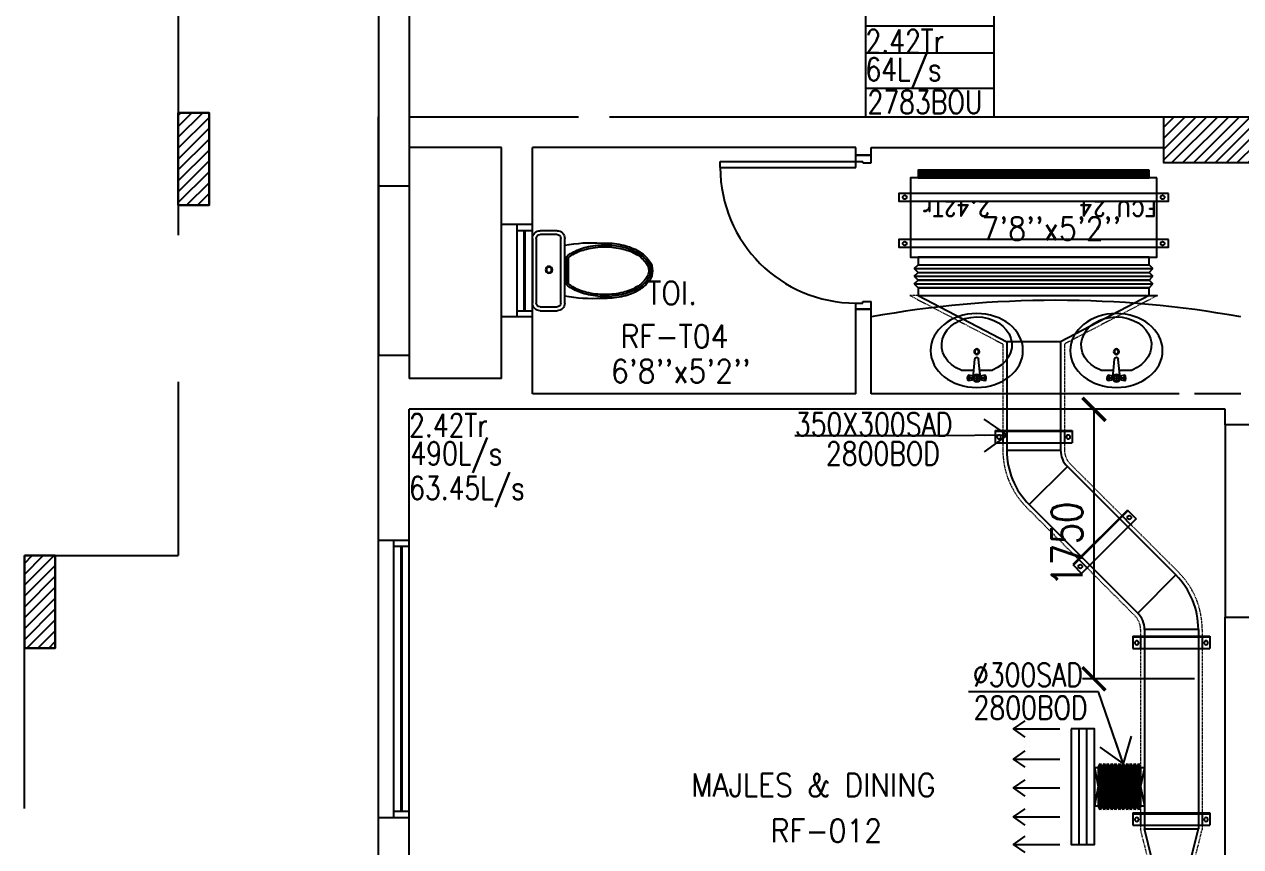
# Model space of a CAD drawing. Header units: millimetres. Extents: x -1288794 to 2153086, y -2701644 to -1428868.
# Drawn here: x 1822585 to 1830485, y -1497720 to -1492380 of the extents above; entities that cross this region are included whole.
import ezdxf

# ---------------------------------------------------------------- set-up
doc = ezdxf.new("R2010")
doc.units = ezdxf.units.MM
doc.header["$LTSCALE"] = 100
doc.header["$PDMODE"] = 34
doc.linetypes.add('DASHED2', pattern=[9.525, 6.35, -3.175])
doc.linetypes.add('HIDDEN', pattern=[9.525, 6.35, -3.175])
for name, color, linetype in [('A-ANNO-TEXT', 8, 'Continuous'), ('A-DOOR', 4, 'Continuous'), ('A-FLOR-OVHD', 4, 'DASHED2'), ('A-FLOR-PFIX', 8, 'Continuous'), ('A-FLOR-SPCL', 8, 'Continuous'), ('A-GLAZ', 5, 'Continuous'), ('A-WALL-FULL', 8, 'Continuous'), ('AC-HLTEXT', 100, 'Continuous'), ('AC-SAD', 3, 'Continuous'), ('AC-SAD TEXT', 3, 'Continuous'), ('FCU-AC', 160, 'Continuous'), ('M-HANGER', 30, 'Continuous'), ('RAD DIF', 10, 'Continuous'), ('S-COL- HACT.', 9, 'Continuous'), ('S-COL.', 8, 'Continuous'), ('SUPPLY GRILL RIGHT', 3, 'Continuous')]:
    doc.layers.add(name, color=color, linetype=linetype)
doc.layers.add('INSULATION', color=1, linetype='Continuous', lineweight=5)
doc.styles.add('ROMAND', font='romand')
doc.styles.add('ROMANS', font='romans.shx', dxfattribs={"width": 0.8})
doc.styles.add('SIMPLEX', font='simplex.shx', dxfattribs={"width": 0.8})
doc.dimstyles.new('100 of DIM2', dxfattribs={"dimscale": 0, "dimtxt": 200, "dimasz": 150, "dimexe": 75, "dimexo": 200, "dimgap": 75, "dimtad": 1, "dimdec": 0, "dimrnd": 5, "dimzin": 0, "dimdsep": 46, "dimtxsty": 'ROMANS', "dimblk": 'ARCHTICK', "dimcen": 100, "dimclrd": 94, "dimclre": 94, "dimclrt": 2, "dimadec": 0, "dimazin": 0, "dimtfac": 1, "dimtdec": 0, "dimtofl": 0, "dimtmove": 2, "dimatfit": 3, "dimldrblk": 'OPEN90', "dimfxl": 75, "dimtolj": 1, "dimtzin": 0, "dimarcsym": 0})
pattern_1 = [(45, (2946940.44, -1108967.893), (-35.355339, 35.355339), [])]

# ---------------------------------------------------------------- blocks, each defined once
blk = doc.blocks.new('W-180')
for p, q in [((1800, 100), (0, 100)), ((40, 0), (40, 100)), ((1760, 100), (1760, 0)), ((1800, 0), (0, 0))]:
    blk.add_line(p, q)
at = {"linetype": 'Continuous'}
for p, q in [((1760, 53), (40, 53)), ((1760, 47), (40, 47))]:
    blk.add_line(p, q, dxfattribs=at)
blk = doc.blocks.new('D-100-R1')
for p, q in [((-80, 980), (-80, 100)), ((-80, 980), (-40, 980)), ((-40, 980), (-40, 55)), ((-1000, 100), (-1000, 0)), ((-1000, 100), (-960, 100)), ((-960, 100), (-960, 55)), ((-80, 100), (0, 100)), ((0, 100), (0, 0)), ((-960, 55), (-950, 55)), ((-950, 55), (-950, 0)), ((-50, 55), (-50, 0)), ((-50, 55), (-40, 55)), ((-50, 0), (0, 0)), ((-1000, 0), (-950, 0))]:
    blk.add_line(p, q)
at = {"linetype": 'Continuous'}
blk.add_arc((-80, 100), 880, 90, 180, dxfattribs=at)
blk = doc.blocks.new('WC-1')
for p, q in [((-210, 0), (210, 0)), ((-260, -160), (-260, -50)), ((-235, -160), (-235, -50)), ((-210, -25), (210, -25)), ((235, -50), (235, -160)), ((260, -50), (260, -160)), ((210, -185), (-210, -185)), ((210, -210), (-210, -210)), ((91.5, -222.5), (-91.5, -222.5)), ((85.8, -235), (-85.8, -235))]:
    blk.add_line(p, q)
for radius in [22.1, 17.1]:
    blk.add_circle((-6.1, -107.5), radius)
for centre, radius, start, end in [((-210, -50), 50, 90, 180), ((-210, -50), 25, 90, 180), ((210, -50), 50, 360, 90), ((210, -50), 25, 360, 90), ((-210, -160), 50, 180, 270), ((-210, -160), 25, 180, 270), ((722.3, -383.2), 904.1, 168.95288, 184.06317), ((68.6, -364.5), 214, 138.41516, 149.85861), ((68.6, -364.5), 201.5, 139.99435, 149.85861), ((-68.6, -364.5), 201.5, 30.14139, 40.00565), ((-68.6, -364.5), 214, 30.14139, 41.58484), ((210, -160), 25, 270, 360), ((210, -160), 50, 270, 360), ((178.2, -428.2), 340.7, 149.85861, 166.47658), ((178.2, -428.2), 328.2, 149.85861, 166.47658), ((-178.2, -428.2), 328.2, 13.52342, 30.14139), ((-178.2, -428.2), 340.7, 13.52342, 30.14139), ((352.1, -470), 519.6, 166.47658, 180), ((352.1, -470), 507.1, 166.47658, 180), ((-352.1, -470), 507.1, 360, 13.52342), ((-352.1, -470), 519.6, 360, 13.52342), ((352.1, -470), 532.1, 177.55413, 180), ((352.1, -470), 532.1, 180, 193.52342), ((352.1, -470), 519.6, 180, 193.52342), ((352.1, -470), 507.1, 180, 193.52342), ((-352.1, -470), 507.1, 346.47658, 360), ((-352.1, -470), 519.6, 346.47658, 360), ((-352.1, -470), 532.1, 346.47658, 360), ((-352.1, -470), 532.1, 360, 2.44587), ((178.2, -511.8), 353.2, 193.52342, 210.14139), ((178.2, -511.8), 340.7, 193.52342, 210.14139), ((178.2, -511.8), 328.2, 193.52342, 210.14139), ((-178.2, -511.8), 328.2, 329.85861, 346.47658), ((-178.2, -511.8), 340.7, 329.85861, 346.47658), ((-178.2, -511.8), 353.2, 329.85861, 346.47658), ((68.6, -575.5), 226.5, 210.14139, 234.49716), ((68.6, -575.5), 214, 210.14139, 234.49716), ((68.6, -575.5), 201.5, 210.14139, 234.49716), ((-68.6, -575.5), 201.5, 305.50284, 329.85861), ((-68.6, -575.5), 214, 305.50284, 329.85861), ((-68.6, -575.5), 226.5, 305.50284, 329.85861), ((0, -671.6), 108.4, 234.49716, 270), ((0, -671.6), 95.9, 234.49716, 270), ((0, -671.6), 83.4, 234.49716, 270), ((0, -671.6), 83.4, 270, 305.50284), ((0, -671.6), 95.9, 270, 305.50284), ((0, -671.6), 108.4, 270, 305.50284)]:
    blk.add_arc(centre, radius, start, end)
at = {"linetype": 'Continuous', "ltscale": 50}
blk.add_arc((-722.3, -383.2), 904.1, 355.93683, 11.04712, dxfattribs=at)
blk = doc.blocks.new('LAV-2')
for p, q in [((-21.3, 393), (-54.6, 399)), ((-0.7, 362.8), (-0.6, 398.8)), ((53.4, 398.6), (20.1, 392.9)), ((-102.4, 329.8), (-23.2, 329.6)), ((-21.4, 368.8), (-54.7, 363)), ((-24.3, 385.2), (-48.7, 381)), ((-24.3, 376.6), (-48.7, 381)), ((-24.7, 380.9), (-13.1, 257.5)), ((-18.7, 380.9), (17.3, 380.8)), ((23.3, 380.7), (10.9, 257.4)), ((53.3, 362.6), (20, 368.6)), ((21.5, 329.4), (100.7, 329.1)), ((47.3, 380.7), (22.9, 385.1)), ((47.3, 380.7), (22.9, 376.4))]:
    blk.add_line(p, q)
for centre, radius in [((-0.7, 380.8), 24), ((-0.7, 380.8), 18), ((-1.3, 209.5), 18), ((-1.3, 209.5), 13.2)]:
    blk.add_circle(centre, radius)
blk.add_arc((-1.1, 257.5), 12, 179.80529, 359.80529)
for centre, major_axis, ratio in [((-1.3, 201.7), (-300, 1), 0.8), ((53.3, 380.6), (0.1, 18), 0.333333)]:
    blk.add_ellipse(centre, major_axis=major_axis, ratio=ratio)
at = {"extrusion": (0, 0, -1)}
blk.add_ellipse((-54.7, 381), major_axis=(0.1, 18), ratio=0.333333, dxfattribs=at)
blk.add_ellipse((-1.4, 166.2), major_axis=(-228, 0.8), ratio=0.8, start_param=5.174, end_param=10.533963)
for points, knots in [([(-54.7, 365.5), (-54.8, 365.5), (-54.9, 365.6), (-55.3, 366), (-55.4, 366.3), (-56, 367.2), (-56.3, 368), (-57, 370), (-57.3, 371.2), (-57.8, 373.8), (-58, 375.2), (-58.3, 378.9), (-58.3, 381.3), (-58.1, 386), (-57.8, 388.3), (-57.1, 391.5), (-56.7, 392.7), (-56, 394.5), (-55.7, 395.1), (-55.2, 395.9), (-55, 396.2), (-54.8, 396.5), (-54.7, 396.5), (-54.6, 396.6)], [3.378318, 3.378318, 3.378318, 3.378318, 3.519844, 3.519844, 3.66137, 3.66137, 3.925951, 3.925951, 4.190531, 4.190531, 4.455112, 4.455112, 4.86737, 4.86737, 5.279628, 5.279628, 5.565785, 5.565785, 5.785568, 5.785568, 5.957, 5.957, 6.04646, 6.04646, 6.04646, 6.04646]), ([(-54.6, 396.6), (-54.5, 396.5), (-54.4, 396.4), (-54.1, 396), (-53.9, 395.7), (-53.4, 394.8), (-53, 394), (-52.3, 392), (-52, 390.8), (-51.6, 388.2), (-51.4, 386.8), (-51.1, 383.1), (-51, 380.7), (-51.3, 376), (-51.6, 373.8), (-52.3, 370.5), (-52.6, 369.3), (-53.3, 367.5), (-53.6, 366.9), (-54.1, 366.1), (-54.4, 365.8), (-54.6, 365.6), (-54.7, 365.5), (-54.7, 365.5)], [0.236726, 0.236726, 0.236726, 0.236726, 0.378252, 0.378252, 0.519778, 0.519778, 0.784358, 0.784358, 1.048939, 1.048939, 1.313519, 1.313519, 1.725777, 1.725777, 2.138035, 2.138035, 2.424192, 2.424192, 2.643976, 2.643976, 2.815407, 2.815407, 2.904867, 2.904867, 2.904867, 2.904867]), ([(53.4, 396.2), (53.3, 396.1), (53.2, 396), (52.8, 395.6), (52.7, 395.4), (52.1, 394.5), (51.7, 393.6), (51.1, 391.6), (50.8, 390.5), (50.3, 387.9), (50.1, 386.5), (49.7, 382.7), (49.7, 380.3), (49.9, 375.7), (50.2, 373.4), (50.9, 370.1), (51.2, 368.9), (51.9, 367.2), (52.2, 366.6), (52.7, 365.7), (52.9, 365.4), (53.1, 365.2), (53.2, 365.1), (53.3, 365.1)], [0.236726, 0.236726, 0.236726, 0.236726, 0.378252, 0.378252, 0.519778, 0.519778, 0.784358, 0.784358, 1.048939, 1.048939, 1.313519, 1.313519, 1.725777, 1.725777, 2.138035, 2.138035, 2.424192, 2.424192, 2.643976, 2.643976, 2.815407, 2.815407, 2.904867, 2.904867, 2.904867, 2.904867]), ([(53.3, 365.1), (53.4, 365.1), (53.5, 365.3), (53.8, 365.6), (54, 365.9), (54.5, 366.8), (54.9, 367.7), (55.6, 369.7), (55.9, 370.8), (56.4, 373.4), (56.6, 374.8), (56.9, 378.5), (57, 381), (56.7, 385.6), (56.5, 387.9), (55.8, 391.2), (55.4, 392.4), (54.8, 394.1), (54.5, 394.7), (54, 395.6), (53.8, 395.8), (53.5, 396.1), (53.4, 396.2), (53.4, 396.2)], [3.378318, 3.378318, 3.378318, 3.378318, 3.519844, 3.519844, 3.66137, 3.66137, 3.925951, 3.925951, 4.190531, 4.190531, 4.455112, 4.455112, 4.86737, 4.86737, 5.279628, 5.279628, 5.565785, 5.565785, 5.785568, 5.785568, 5.957, 5.957, 6.04646, 6.04646, 6.04646, 6.04646])]:
    blk.add_open_spline(points, degree=3, knots=knots)
blk = doc.blocks.new('W-60')
for p, q in [((600, 100), (0, 100)), ((40, 0), (40, 100)), ((560, 100), (560, 0)), ((600, 0), (0, 0))]:
    blk.add_line(p, q)
at = {"linetype": 'Continuous'}
for p, q in [((560, 53), (40, 53)), ((560, 47), (40, 47))]:
    blk.add_line(p, q, dxfattribs=at)
blk = doc.blocks.new('_ArchTick')
at = {"color": 0, "linetype": 'ByBlock', "const_width": 0.15}
blk.add_lwpolyline([(-0.5, -0.5), (0.5, 0.5)], dxfattribs=at)
blk = doc.blocks.new('*D711')
at = {"layer": 'Defpoints', "color": 0, "transparency": 16777216}
for p in [(1830385.3, -1494879.9), (1829532.2, -1496629.9), (1830385.3, -1496629.9)]:
    blk.add_point(p, dxfattribs=at)
at = {"layer": 'RAD DIF', "color": 94, "lineweight": -2, "transparency": 16777216}
for p, q in [((1830185.3, -1494879.9), (1829457.2, -1494879.9)), ((1829532.2, -1494879.9), (1829532.2, -1496629.9)), ((1830185.3, -1496629.9), (1829457.2, -1496629.9))]:
    blk.add_line(p, q, dxfattribs=at)
at = {"layer": 'RAD DIF', "color": 94, "lineweight": -2, "transparency": 16777216, "xscale": 150, "yscale": 150, "zscale": 150}
for p, rotation in [((1829532.2, -1494879.9), 90), ((1829532.2, -1496629.9), 270)]:
    blk.add_blockref('_ArchTick', p, dxfattribs=dict(at, rotation=rotation))
at = {"layer": 'RAD DIF', "color": 2, "transparency": 16777216, "insert": (1829357.2, -1495754.9), "char_height": 200, "attachment_point": 5, "rotation": 90, "style": 'ROMANS'}
blk.add_mtext('\\A1;1750', dxfattribs=at)
blk = doc.blocks.new('fcu 2.5 tr')
h = blk.add_hatch()
h.set_pattern_fill('NET', color=3)
h.paths.add_polyline_path([(83171.5, -1587743.1), (81671.5, -1587743.1), (81671.5, -1587793.1), (83171.5, -1587793.1)])
at = {"layer": 'FCU-AC'}
for p, q in [((81671.5, -1587030.1), (81646.5, -1587055.1)), ((83171.5, -1587030.1), (81671.5, -1587030.1)), ((83196.5, -1587055.1), (83171.5, -1587030.1)), ((83196.5, -1587055.1), (81646.5, -1587055.1)), ((81671.5, -1587080.1), (81646.5, -1587055.1)), ((81671.5, -1587080.1), (81646.5, -1587105.1)), ((83196.5, -1587105.1), (81646.5, -1587105.1)), ((81671.5, -1587130.1), (81646.5, -1587105.1)), ((83171.5, -1587080.1), (81671.5, -1587080.1)), ((83171.5, -1587080.1), (81671.5, -1587080.1)), ((83196.5, -1587055.1), (83171.5, -1587080.1)), ((83196.5, -1587105.1), (83171.5, -1587080.1)), ((83196.5, -1587105.1), (83171.5, -1587130.1)), ((81671.5, -1587130.1), (81646.5, -1587155.1)), ((83196.5, -1587155.1), (81646.5, -1587155.1)), ((81671.5, -1587180.1), (81646.5, -1587155.1)), ((83171.5, -1587130.1), (81671.5, -1587130.1)), ((83171.5, -1587130.1), (81671.5, -1587130.1)), ((83196.5, -1587155.1), (83171.5, -1587130.1)), ((83196.5, -1587155.1), (83171.5, -1587180.1))]:
    blk.add_line(p, q, dxfattribs=at)
at = {"layer": 'FCU-AC', "color": 1}
for p, q in [((83171.5, -1586980.1), (81671.5, -1586980.1)), ((81671.5, -1586980.1), (81671.5, -1587030.1)), ((81671.5, -1587030.1), (83171.5, -1587030.1)), ((83171.5, -1587030.1), (83171.5, -1586980.1)), ((83171.5, -1587180.1), (81671.5, -1587180.1)), ((81671.5, -1587180.1), (81671.5, -1587230.1)), ((83171.5, -1587230.1), (83171.5, -1587180.1)), ((81671.5, -1587230.1), (83171.5, -1587230.1))]:
    blk.add_line(p, q, dxfattribs=at)
at = {"layer": 'FCU-AC'}
blk.add_lwpolyline([(81621.5, -1587743.1), (83221.5, -1587743.1), (83221.5, -1587230.1), (81621.5, -1587230.1)], close=True, dxfattribs=at)
at = {"layer": 'FCU-AC', "color": 6}
for points in [[(81546.5, -1587343.1), (83296.5, -1587343.1), (83296.5, -1587293.1), (81546.5, -1587293.1)], [(81546.5, -1587643.1), (83296.5, -1587643.1), (83296.5, -1587593.1), (81546.5, -1587593.1)]]:
    blk.add_lwpolyline(points, close=True, dxfattribs=at)
at = {"layer": 'FCU-AC', "color": 3}
blk.add_lwpolyline([(81671.5, -1587793.1), (83171.5, -1587793.1), (83171.5, -1587743.1), (81671.5, -1587743.1)], close=True, dxfattribs=at)
at = {"layer": 'FCU-AC', "color": 6}
for centre in [(81584, -1587318.1), (83259, -1587318.1), (81584, -1587618.1), (83259, -1587618.1)]:
    blk.add_circle(centre, 12.5, dxfattribs=at)
blk = doc.blocks.new('*U416')
at = {"linetype": 'Continuous'}
for p, q in [((-37.5, -219), (-37.5, 281)), ((42.5, 281), (-37.5, 281)), ((37.5, -219), (37.5, 281)), ((42.5, -219), (42.5, 281)), ((42.5, 231), (-37.5, 231)), ((42.5, -169), (-37.5, -169)), ((42.5, -219), (-37.5, -219))]:
    blk.add_line(p, q, dxfattribs=at)
for centre in [(0, 256), (0, -194)]:
    blk.add_circle(centre, 12.5, dxfattribs=at)
blk = doc.blocks.new('*U417')
at = {"linetype": 'Continuous'}
for p, q in [((-37.5, -212.2), (-37.5, 287.8)), ((42.5, 287.8), (-37.5, 287.8)), ((42.5, 237.8), (-37.5, 237.8)), ((37.5, -212.2), (37.5, 287.8)), ((42.5, -212.2), (42.5, 287.8)), ((42.5, -162.2), (-37.5, -162.2)), ((42.5, -212.2), (-37.5, -212.2))]:
    blk.add_line(p, q, dxfattribs=at)
for centre in [(0, 262.8), (0, -187.2)]:
    blk.add_circle(centre, 12.5, dxfattribs=at)
blk = doc.blocks.new('*U418')
at = {"linetype": 'Continuous'}
for p, q in [((-37.5, -225.7), (-37.5, 274.3)), ((42.5, 274.3), (-37.5, 274.3)), ((37.5, -225.7), (37.5, 274.3)), ((42.5, -225.7), (42.5, 274.3)), ((42.5, 224.3), (-37.5, 224.3)), ((42.5, -175.7), (-37.5, -175.7)), ((42.5, -225.7), (-37.5, -225.7))]:
    blk.add_line(p, q, dxfattribs=at)
for centre in [(0, 249.3), (0, -200.7)]:
    blk.add_circle(centre, 12.5, dxfattribs=at)
blk = doc.blocks.new('*U419')
at = {"linetype": 'Continuous'}
for p, q in [((-37.5, -231.8), (-37.5, 268.2)), ((42.5, 268.2), (-37.5, 268.2)), ((37.5, -231.8), (37.5, 268.2)), ((42.5, -231.8), (42.5, 268.2)), ((42.5, 218.2), (-37.5, 218.2)), ((42.5, -181.8), (-37.5, -181.8)), ((42.5, -231.8), (-37.5, -231.8))]:
    blk.add_line(p, q, dxfattribs=at)
for centre in [(0, 243.2), (0, -206.8)]:
    blk.add_circle(centre, 12.5, dxfattribs=at)
blk = doc.blocks.new('SUPPLY GRILL RIGHT')
at = {"layer": 'SUPPLY GRILL RIGHT'}
for p, q in [((375, 25), (-375, 25)), ((375, -25), (375, 25)), ((375, -25), (-375, -25)), ((375, -75), (375, -25))]:
    blk.add_line(p, q, dxfattribs=at)
blk.add_lwpolyline([(-375, -75), (375, -75), (375, 75), (-375, 75)], close=True, dxfattribs=at)
for points in [[(-375, -450), (-375, -150)], [(-178.5, -450), (-178.5, -150)], [(9, -450), (9, -150)], [(196.5, -450), (196.5, -150)], [(375, -450), (375, -150)]]:
    blk.add_leader(points, dimstyle='100 of DIM2', override={"dimscale": 1, "dimasz": 75, "dimtad": 0, "dimclrd": 0, "dimfxl": 0.2}, dxfattribs=at)

msp = doc.modelspace()

# ---------------------------------------------------------------- hatches: boundary and pattern name
at = {"layer": 'S-COL- HACT.', "linetype": 'Continuous', "ltscale": 3}
h = msp.add_hatch(dxfattribs=at)
h.set_pattern_fill('ANSI31', color=256, scale=400, style=0)
h.set_pattern_definition(pattern_1)
h.paths.add_polyline_path([(1823585.3, -1492954.9), (1823585.3, -1493554.9), (1823785.3, -1493554.9), (1823785.3, -1492954.9)])
h = msp.add_hatch(dxfattribs=at)
h.set_pattern_fill('ANSI31', color=256, scale=400, style=0)
h.set_pattern_definition([(45, (2067480.445, -1509404.66), (-35.355339, 35.355339), [])])
h.paths.add_polyline_path([(1830585.3, -1492979.9), (1829985.3, -1492979.9), (1829985.3, -1493279.9), (1830585.3, -1493279.9)])
h = msp.add_hatch(dxfattribs=at)
h.set_pattern_fill('ANSI31', color=256, scale=400, style=0)
h.set_pattern_definition(pattern_1)
h.paths.add_polyline_path([(1822585.3, -1495829.9), (1822585.3, -1496429.9), (1822785.3, -1496429.9), (1822785.3, -1495829.9)])

# ---------------------------------------------------------------- linework, layer by layer
at = {"layer": 'A-FLOR-OVHD', "ltscale": 3}
for p, q in [((1823585.3, -1486129.9), (1823585.3, -1495829.9)), ((1823585.3, -1486129.9), (1823585.3, -1495829.9)), ((1830385.3, -1494979.9), (1830385.3, -1496229.9)), ((1822585.3, -1495829.9), (1823585.3, -1495829.9)), ((1822585.3, -1495829.9), (1823585.3, -1495829.9))]:
    msp.add_line(p, q, dxfattribs=at)
msp.add_lwpolyline([(1850585.3, -1508679.9), (1850585.3, -1509979.9), (1837785.3, -1509979.9), (1837785.3, -1508679.9), (1836485.3, -1508679.9), (1836485.3, -1509979.9), (1832185.3, -1509979.9), (1832185.3, -1509579.9), (1830585.3, -1509579.9), (1830585.3, -1509979.9), (1823585.3, -1509979.9), (1823585.3, -1500329.9), (1822585.3, -1500329.9), (1822585.3, -1495829.9)], dxfattribs=at)
msp.add_lwpolyline([(1850585.3, -1508679.9), (1850585.3, -1509979.9), (1837785.3, -1509979.9), (1837785.3, -1508679.9), (1836485.3, -1508679.9), (1836485.3, -1509979.9), (1832185.3, -1509979.9), (1832185.3, -1509579.9), (1830585.3, -1509579.9), (1830585.3, -1509979.9), (1823585.3, -1509979.9), (1823585.3, -1500329.9), (1822585.3, -1500329.9), (1822585.3, -1495829.9)], dxfattribs=at)
at = {"layer": 'A-FLOR-SPCL', "ltscale": 3}
msp.add_arc((1829285.3, -1500904.2), 6732.1, 79.7322, 100.2678, dxfattribs=at)
at = {"layer": 'A-GLAZ', "ltscale": 3}
for p, q in [((1824885.3, -1493429.9), (1824885.3, -1494529.9)), ((1825085.3, -1493429.9), (1825085.3, -1494529.9)), ((1825685.3, -1494279.9), (1825685.3, -1493679.9)), ((1824885.3, -1497529.9), (1824885.3, -1495729.9))]:
    msp.add_line(p, q, dxfattribs=at)
at = {"layer": 'A-WALL-FULL', "ltscale": 3}
for p, q in [((1824885.3, -1488529.9), (1824885.3, -1493429.9)), ((1825085.3, -1488529.9), (1825085.3, -1493429.9)), ((1823585.3, -1493554.9, 0), (1823585.3, -1492954.9, 0)), ((1823585.3, -1492954.9, 0), (1823785.3, -1492954.9, 0)), ((1823785.3, -1492954.9, 0), (1823785.3, -1493554.9, 0)), ((1824885.3, -1495729.9), (1824885.3, -1492979.9)), ((1825085.3, -1492979.9), (1826185.3, -1492979.9)), ((1826385.3, -1492979.9), (1829985.3, -1492979.9)), ((1825685.3, -1493179.9), (1825085.3, -1493179.9)), ((1825685.3, -1493679.9), (1825685.3, -1493179.9)), ((1827985.3, -1493179.9), (1825885.3, -1493179.9)), ((1825885.3, -1493679.9), (1825885.3, -1493179.9)), ((1827985.3, -1493229.9), (1827985.3, -1493179.9)), ((1828085.3, -1493229.9), (1827985.3, -1493229.9)), ((1828085.3, -1493229.9), (1828085.3, -1493179.9)), ((1828085.3, -1493179.9), (1829985.3, -1493179.9)), ((1825085.3, -1493429.9), (1824885.3, -1493429.9)), ((1823785.3, -1493554.9, 0), (1823585.3, -1493554.9, 0)), ((1825885.3, -1493679.9), (1825685.3, -1493679.9)), ((1825885.3, -1494279.9), (1825685.3, -1494279.9)), ((1825685.3, -1494679.9), (1825685.3, -1494279.9)), ((1825885.3, -1494779.9), (1825885.3, -1494279.9)), ((1827985.3, -1494779.9), (1827985.3, -1494229.9)), ((1828085.3, -1494229.9), (1827985.3, -1494229.9)), ((1828085.3, -1494779.9), (1828085.3, -1494229.9)), ((1825085.3, -1494529.9), (1824885.3, -1494529.9)), ((1825085.3, -1494529.9), (1825085.3, -1494679.9)), ((1825685.3, -1494679.9), (1825085.3, -1494679.9)), ((1827985.3, -1494779.9), (1825885.3, -1494779.9)), ((1830085.3, -1494779.9), (1828085.3, -1494779.9)), ((1830485.3, -1494779.9), (1830185.3, -1494779.9)), ((1825085.3, -1495729.9), (1825085.3, -1494879.9)), ((1830385.3, -1494879.9), (1825085.3, -1494879.9)), ((1830385.3, -1494979.9), (1830385.3, -1494879.9)), ((1830585.3, -1494979.9), (1830385.3, -1494979.9)), ((1824885.3, -1495729.9), (1825085.3, -1495729.9)), ((1822585.3, -1496429.9, 0), (1822585.3, -1495829.9)), ((1822585.3, -1495829.9), (1822785.3, -1495829.9, 0)), ((1822785.3, -1495829.9, 0), (1822785.3, -1496429.9, 0)), ((1830385.3, -1502129.9), (1830385.3, -1496229.9)), ((1830385.3, -1496229.9), (1830585.3, -1496229.9)), ((1822785.3, -1496429.9, 0), (1822585.3, -1496429.9, 0)), ((1824885.3, -1499279.9), (1824885.3, -1497529.9)), ((1824885.3, -1497529.9), (1825085.3, -1497529.9)), ((1825085.3, -1499279.9), (1825085.3, -1497529.9))]:
    msp.add_line(p, q, dxfattribs=at)
at = {"layer": 'A-WALL-FULL', "linetype": 'Continuous', "ltscale": 3}
msp.add_lwpolyline([(1822585.3, -1495829.9), (1822785.3, -1495829.9), (1822785.3, -1496429.9), (1822585.3, -1496429.9)], close=True, dxfattribs=at)
at = {"layer": 'AC-SAD'}
for p, q in [((1829890.7, -1494040.8), (1828390.7, -1494040.8)), ((1828390.7, -1494140.8), (1828965.7, -1494440.8)), ((1829890.7, -1494140.8), (1829315.7, -1494440.8)), ((1829890.7, -1494140.8), (1829944.7, -1494140.8)), ((1828965.7, -1494440.8), (1828965.7, -1495145.3)), ((1829315.7, -1494440.8), (1828965.7, -1494440.8)), ((1829315.7, -1494440.8), (1829315.7, -1495145.3)), ((1828965.7, -1495145.3), (1829315.7, -1495145.3)), ((1829112.1, -1495498.8), (1829359.6, -1495251.3)), ((1829359.6, -1495251.3), (1830063.8, -1495955.5)), ((1829112.1, -1495498.8), (1829816.3, -1496203)), ((1830063.8, -1495955.5, 0), (1829816.3, -1496203)), ((1829860.3, -1496309.1), (1829860.3, -1497604.9)), ((1830210.3, -1496309.1), (1829860.3, -1496309.1)), ((1830210.3, -1496309.1), (1830210.3, -1497604.9)), ((1829535.3, -1497204.9), (1829535.3, -1497454.9)), ((1829535.3, -1497204.9), (1829560.3, -1497329.9)), ((1829535.3, -1497204.9), (1829860.3, -1497204.9)), ((1829560.3, -1497204.9), (1829572.8, -1497179.9)), ((1829560.3, -1497204.9), (1829560.3, -1497454.9)), ((1829572.8, -1497179.9), (1829572.8, -1497479.9)), ((1829572.8, -1497179.9), (1829585.3, -1497204.9)), ((1829585.3, -1497204.9), (1829597.8, -1497179.9)), ((1829585.3, -1497204.9), (1829585.3, -1497454.9)), ((1829597.8, -1497179.9), (1829597.8, -1497479.9)), ((1829597.8, -1497179.9), (1829610.3, -1497204.9)), ((1829610.3, -1497204.9), (1829622.8, -1497179.9)), ((1829610.3, -1497204.9), (1829610.3, -1497454.9)), ((1829622.8, -1497179.9), (1829622.8, -1497479.9)), ((1829622.8, -1497179.9), (1829635.3, -1497204.9)), ((1829635.3, -1497204.9), (1829647.8, -1497179.9)), ((1829635.3, -1497204.9), (1829635.3, -1497454.9)), ((1829647.8, -1497179.9), (1829647.8, -1497479.9)), ((1829647.8, -1497179.9), (1829660.3, -1497204.9)), ((1829660.3, -1497204.9), (1829672.8, -1497179.9)), ((1829660.3, -1497204.9), (1829660.3, -1497454.9)), ((1829672.8, -1497179.9), (1829672.8, -1497479.9)), ((1829672.8, -1497179.9), (1829685.3, -1497204.9)), ((1829685.3, -1497204.9), (1829697.8, -1497179.9)), ((1829685.3, -1497204.9), (1829685.3, -1497454.9)), ((1829697.8, -1497179.9), (1829697.8, -1497479.9)), ((1829697.8, -1497179.9), (1829710.3, -1497204.9)), ((1829710.3, -1497204.9), (1829722.8, -1497179.9)), ((1829710.3, -1497204.9), (1829710.3, -1497454.9)), ((1829722.8, -1497179.9), (1829722.8, -1497479.9)), ((1829722.8, -1497179.9), (1829735.3, -1497204.9)), ((1829735.3, -1497204.9), (1829747.8, -1497179.9)), ((1829735.3, -1497204.9), (1829735.3, -1497454.9)), ((1829747.8, -1497179.9), (1829747.8, -1497479.9)), ((1829747.8, -1497179.9), (1829760.3, -1497204.9)), ((1829760.3, -1497204.9), (1829772.8, -1497179.9)), ((1829760.3, -1497204.9), (1829760.3, -1497454.9)), ((1829772.8, -1497179.9), (1829772.8, -1497479.9)), ((1829772.8, -1497179.9), (1829785.3, -1497204.9)), ((1829785.3, -1497204.9), (1829797.8, -1497179.9)), ((1829785.3, -1497204.9), (1829785.3, -1497454.9)), ((1829797.8, -1497179.9), (1829797.8, -1497479.9)), ((1829797.8, -1497179.9), (1829810.3, -1497204.9)), ((1829810.3, -1497204.9), (1829822.8, -1497179.9)), ((1829810.3, -1497204.9), (1829810.3, -1497454.9)), ((1829822.8, -1497179.9), (1829822.8, -1497479.9)), ((1829822.8, -1497179.9), (1829835.3, -1497204.9)), ((1829835.3, -1497204.9), (1829835.3, -1497454.9)), ((1829860.3, -1497204.9), (1829835.3, -1497329.9)), ((1829560.3, -1497329.9), (1829535.3, -1497454.9)), ((1829835.3, -1497329.9), (1829860.3, -1497454.9)), ((1829535.3, -1497454.9), (1829860.3, -1497454.9)), ((1829572.8, -1497479.9), (1829560.3, -1497454.9)), ((1829585.3, -1497454.9), (1829572.8, -1497479.9)), ((1829597.8, -1497479.9), (1829585.3, -1497454.9)), ((1829610.3, -1497454.9), (1829597.8, -1497479.9)), ((1829622.8, -1497479.9), (1829610.3, -1497454.9)), ((1829635.3, -1497454.9), (1829622.8, -1497479.9)), ((1829647.8, -1497479.9), (1829635.3, -1497454.9)), ((1829660.3, -1497454.9), (1829647.8, -1497479.9)), ((1829672.8, -1497479.9), (1829660.3, -1497454.9)), ((1829685.3, -1497454.9), (1829672.8, -1497479.9)), ((1829697.8, -1497479.9), (1829685.3, -1497454.9)), ((1829710.3, -1497454.9), (1829697.8, -1497479.9)), ((1829722.8, -1497479.9), (1829710.3, -1497454.9)), ((1829735.3, -1497454.9), (1829722.8, -1497479.9)), ((1829747.8, -1497479.9), (1829735.3, -1497454.9)), ((1829760.3, -1497454.9), (1829747.8, -1497479.9)), ((1829772.8, -1497479.9), (1829760.3, -1497454.9)), ((1829785.3, -1497454.9), (1829772.8, -1497479.9)), ((1829797.8, -1497479.9), (1829785.3, -1497454.9)), ((1829810.3, -1497454.9), (1829797.8, -1497479.9)), ((1829822.8, -1497479.9), (1829810.3, -1497454.9)), ((1829835.3, -1497454.9), (1829822.8, -1497479.9)), ((1829860.3, -1497604.9), (1830210.3, -1497604.9)), ((1829935.3, -1497904.9), (1829860.3, -1497604.9)), ((1830135.3, -1497904.9), (1830210.3, -1497604.9))]:
    msp.add_line(p, q, dxfattribs=at)
for centre, radius, start, end in [((1829465.7, -1495145.3), 500, 180, 225), ((1829465.7, -1495145.3), 150, 180, 225), ((1829710.3, -1496309.1, 0), 500, 0, 45), ((1829710.3, -1496309.1, 0), 150, 0, 45)]:
    msp.add_arc(centre, radius, start, end, dxfattribs=at)
at = {"layer": 'AC-SAD TEXT'}
for p, q in [((1828048.2, -1492389.4), (1828885.3, -1492389.4)), ((1828048.2, -1492564.2), (1828885.3, -1492564.2)), ((1828048.2, -1492795.3), (1828885.3, -1492795.3))]:
    msp.add_line(p, q, dxfattribs=at)
msp.add_lwpolyline([(1828048.2, -1492979.9), (1828885.3, -1492979.9), (1828885.3, -1492184.5), (1828048.2, -1492184.5)], close=True, dxfattribs=at)
at = {"layer": 'INSULATION', "linetype": 'HIDDEN', "ltscale": 0.01}
for p, q in [((1828336.5, -1494140.7), (1828940.7, -1494455.9)), ((1828390.7, -1494140.8), (1828336.5, -1494140.7)), ((1829944.7, -1494140.8), (1829340.7, -1494455.9)), ((1828940.7, -1494455.9), (1828940.7, -1495145.3)), ((1829340.7, -1494455.9), (1829340.7, -1495145.3)), ((1829377.3, -1495233.6), (1830081.5, -1495937.8)), ((1829094.5, -1495516.5), (1829798.6, -1496220.7)), ((1829835.3, -1496309.1), (1829835.3, -1497608)), ((1830235.3, -1496309.1), (1830235.3, -1497608)), ((1829910.3, -1497908), (1829835.3, -1497608)), ((1830160.3, -1497908), (1830235.3, -1497608))]:
    msp.add_line(p, q, dxfattribs=at)
for centre, radius, start, end in [((1829465.7, -1495145.3), 525, 180, 225), ((1829465.7, -1495145.3), 125, 180, 225), ((1829710.3, -1496309.1, 0), 525, 0, 45), ((1829710.3, -1496309.1, 0), 125, 0, 45)]:
    msp.add_arc(centre, radius, start, end, dxfattribs=at)
at = {"layer": 'S-COL.', "linetype": 'Continuous', "ltscale": 3, "elevation": 0}
msp.add_lwpolyline([(1823585.3, -1492954.9), (1823585.3, -1493554.9), (1823785.3, -1493554.9), (1823785.3, -1492954.9)], close=True, dxfattribs=at)
msp.add_lwpolyline([(1823585.3, -1492954.9), (1823585.3, -1493554.9), (1823785.3, -1493554.9), (1823785.3, -1492954.9)], close=True, dxfattribs=at)
at = {"layer": 'S-COL.', "linetype": 'Continuous', "ltscale": 3}
for points in [[(1829985.3, -1492979.9), (1830585.3, -1492979.9), (1830585.3, -1493279.9), (1829985.3, -1493279.9)], [(1822585.3, -1495829.9), (1822585.3, -1496429.9), (1822785.3, -1496429.9), (1822785.3, -1495829.9)], [(1822585.3, -1495829.9), (1822585.3, -1496429.9), (1822785.3, -1496429.9), (1822785.3, -1495829.9)], [(1822585.3, -1495829.9), (1822585.3, -1496429.9), (1822785.3, -1496429.9), (1822785.3, -1495829.9)]]:
    msp.add_lwpolyline(points, close=True, dxfattribs=at)

# ---------------------------------------------------------------- block references
at = {"layer": 'A-DOOR', "ltscale": 3, "rotation": 90}
msp.add_blockref('D-100-R1', (1828085.3, -1493229.9), dxfattribs=at)
at = {"layer": 'A-FLOR-PFIX', "ltscale": 3, "xscale": -1}
for name, p, rotation in [('WC-1', (1825885.3, -1493979.9), 90), ('LAV-2', (1828772.6, -1494296.2), 180), ('LAV-2', (1829679.4, -1494296.2), 180)]:
    msp.add_blockref(name, p, dxfattribs=dict(at, rotation=rotation))
at = {"layer": 'A-GLAZ', "ltscale": 3, "xscale": -1, "rotation": 90}
for name, p in [('W-60', (1825885.3, -1493679.9)), ('W-180', (1825085.3, -1495729.9))]:
    msp.add_blockref(name, p, dxfattribs=at)
at = {"layer": 'FCU-AC', "color": 3, "rotation": 180}
msp.add_blockref('fcu 2.5 tr', (1911562.2, -3081120.9), dxfattribs=at)
at = {"layer": 'M-HANGER', "xscale": -1, "rotation": 270}
for name, p in [('*U417', (1829102.9, -1495059.3)), ('*U418', (1830011, -1496395.8)), ('*U419', (1830017.1, -1497543.1))]:
    msp.add_blockref(name, p, dxfattribs=at)
at = {"layer": 'M-HANGER', "rotation": 135.0000000000001}
msp.add_blockref('*U416', (1829624.5, -1495719.9), dxfattribs=at)
at = {"layer": 'SUPPLY GRILL RIGHT', "rotation": 270}
msp.add_blockref('SUPPLY GRILL RIGHT', (1829460.3, -1497329.9), dxfattribs=at)

# ---------------------------------------------------------------- texts
at = {"layer": 'A-ANNO-TEXT', "style": 'ROMANS', "width": 0.9}
for s, p in [("7'8''x5'2''", (1828801.8, -1493781.3)), ('TOI.', (1826630.4, -1494199.4)), ('RF-T04', (1826458.5, -1494481.2)), ("6'8''x5'2''", (1826395.5, -1494707)), ('MAJLES & DINING', (1826917.6, -1497395.1)), ('RF-012', (1827433.2, -1497691.3))]:
    msp.add_text(s, height=150, dxfattribs=at).set_placement(p)
at = {"layer": 'AC-HLTEXT', "style": 'ROMAND'}
for s, p in [('2.42Tr', (1828861, -1493527.8)), ('FCU 24', (1829940.7, -1493527.8))]:
    msp.add_text(s, height=100, rotation=180, dxfattribs=at).set_placement(p)
at = {"layer": 'AC-SAD TEXT', "style": 'SIMPLEX', "width": 0.8}
for s, p in [('2.42Tr', (1828048.2, -1492564.2)), ('64L/s', (1828048.2, -1492747.6)), ('2783BOU', (1828061.4, -1492960)), ('2.42Tr', (1825084.1, -1495058.4)), ('350X300SAD', (1827589.7, -1495052.1)), ('490L/s', (1825092.9, -1495241.4)), ('2800BOD', (1827791.2, -1495242.1)), ('63.45L/s', (1825084.1, -1495465.7)), ('%%C300SAD', (1828746.3, -1496679.1)), ('2800BOD', (1828750.6, -1496892.8))]:
    msp.add_text(s, height=150, dxfattribs=at).set_placement(p)
at = {"layer": 'AC-SAD TEXT', "style": 'ROMAND'}
for s, p in [('2.42Tr', (1828861, -1493527.8)), ('FCU 24', (1829940.7, -1493527.8))]:
    msp.add_text(s, height=100, rotation=180, dxfattribs=at).set_placement(p)

# ---------------------------------------------------------------- dimensions: what is measured, and where the dimension line sits
at = {"layer": 'RAD DIF'}
dim = msp.add_linear_dim(base=(1829532.2, -1496629.9), p1=(1830385.3, -1494879.9), p2=(1830385.3, -1496629.9), angle=90, dimstyle='100 of DIM2', override={"dimscale": 1, "dimfxl": 0.2}, dxfattribs=at)
dim.commit()
dim.dimension.update_dxf_attribs({"geometry": '*D711', "text_midpoint": (1829357.2, -1495754.9)})

# ---------------------------------------------------------------- leaders
at = {"layer": 'AC-SAD TEXT'}
for points in [[(1828968.9, -1495047.5), (1828546.3, -1495052.1), (1827589.7, -1495052.1)], [(1829722.8, -1497179.9), (1829561.3, -1496715.5), (1828716.7, -1496715.5)]]:
    msp.add_leader(points, dimstyle='100 of DIM2', override={"dimscale": 1, "dimtad": 0, "dimfxl": 0.2}, dxfattribs=at)

doc.saveas('drawing.dxf')
